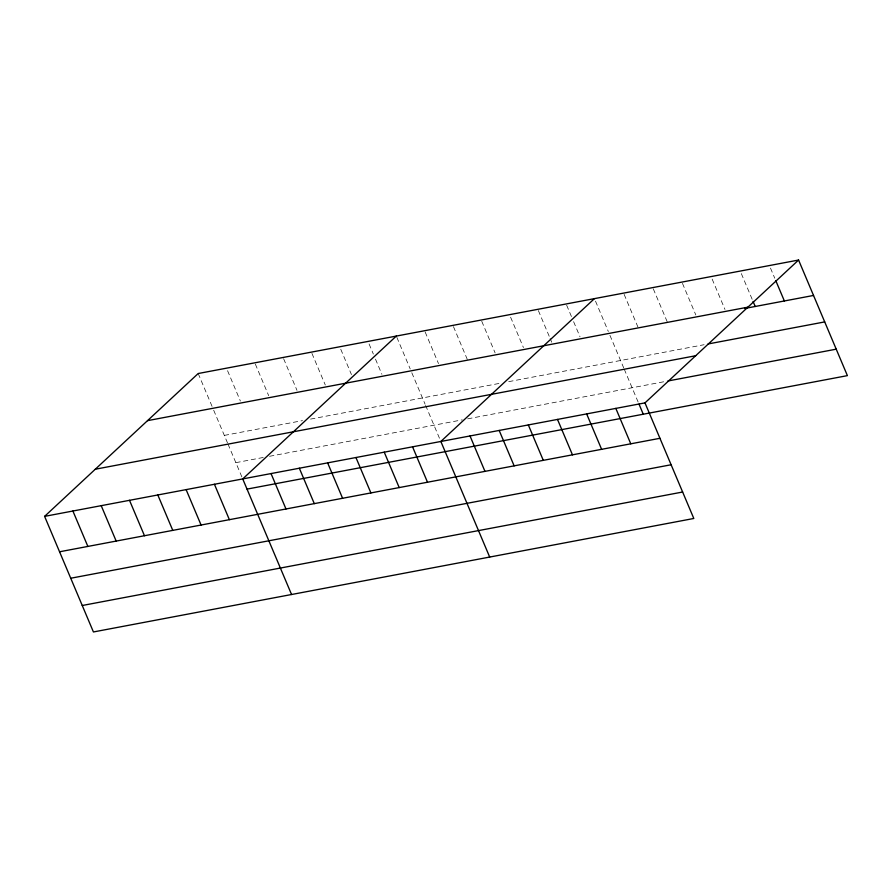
<?xml version="1.0" encoding="UTF-8"?>
<svg xmlns="http://www.w3.org/2000/svg" width="892" height="892" viewBox="0 0 892 892"><rect width="100%" height="100%" fill="white"/><g stroke="black" fill="none" stroke-linecap="round" stroke-linejoin="round"><path stroke-width="0.67" stroke-dasharray="4.46 3.34" d="M224.327 435.396L302.5 420.623M310.583 419.095L500.624 383.17M508.708 381.642L704.089 344.713M235.845 462.658L264.144 457.306M269.54 456.291L462.268 419.853M467.664 418.839L663.904 381.743M770.476 268.079L774.747 278.204M741.319 273.588L752.536 300.158M712.151 279.107L724.973 309.457M682.458 283.355L695.816 314.976M653.301 288.863L667.194 321.744M624.132 294.371L638.025 327.264M595.51 301.15L608.333 331.512M609.927 335.303L623.72 367.928M624.244 369.177L638.482 402.883M566.665 305.231L571.482 316.615M573.612 321.678L580.023 336.853M538.367 310.583L549.583 337.154M550.119 338.414L551.724 342.205M510.603 317.206L523.426 347.557M481.758 321.287L495.116 352.909M453.459 326.639L467.352 359.521M425.149 331.991L438.507 363.613M396.851 337.332L410.208 368.953M411.803 372.745L425.071 404.143M425.595 405.381L439.823 439.065M369.076 343.955L373.358 354.068M375.487 359.13L381.899 374.305M340.777 349.296L351.459 374.595M311.932 353.388L325.29 385.01M283.634 358.74L296.991 390.362M255.335 364.081L268.693 395.702M227.56 370.704L240.383 401.054M198.191 373.525L212.084 406.406M213.679 410.197L227.471 442.833M227.995 444.071L242.234 477.777"/><path stroke-width="1.34" d="M798.574 260.04L644.983 402.883L693.809 518.475L93.426 631.96L44.6 516.368L198.191 373.525L798.574 260.04L847.4 375.632L247.017 489.117M396.316 336.072L242.724 478.915L291.561 594.518M594.44 298.619L440.849 441.462L489.686 557.065M147.503 420.656L747.886 307.171M744.608 308.487L813.526 295.453M708.058 343.966L824.71 321.912M95.288 469.225L695.671 355.741M667.885 380.995L836.228 349.173M44.6 516.368L644.983 402.883M59.563 551.78L659.946 438.295M70.736 578.239L671.118 464.754M82.254 605.501L682.636 492.016M775.817 280.724L784.369 300.961M753.071 301.418L755.212 306.48M639.018 404.143L643.266 414.223M615.826 408.391L630.778 443.815M586.657 413.91L601.621 449.323M557.5 419.418L572.463 454.831M528.332 424.927L543.295 460.35M499.174 430.446L514.138 465.858M470.017 435.954L484.969 471.366M412.55 446.814L427.513 482.238M384.24 452.166L399.203 487.578M355.941 457.518L370.905 492.93M327.632 462.87L342.595 498.282M299.333 468.211L314.296 503.634M271.034 473.563L285.986 508.986M214.426 484.267L229.378 519.679M186.116 489.619L201.079 525.031M157.817 494.971L172.78 530.383M129.507 500.312L144.471 535.735M101.209 505.664L116.172 541.076M72.899 511.016L87.862 546.428"/></g></svg>
